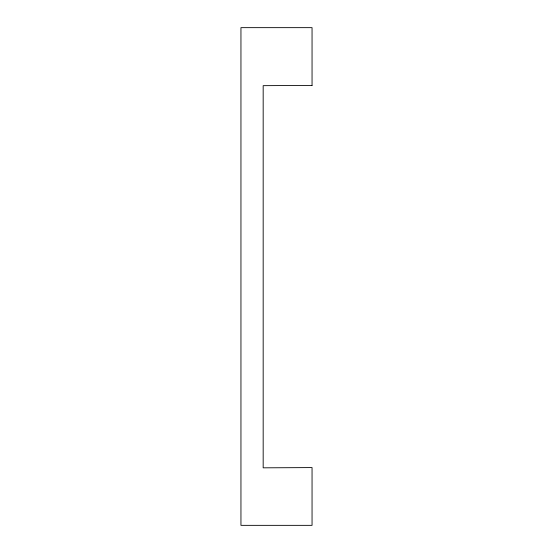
<?xml version="1.0" encoding="UTF-8"?>
<svg xmlns="http://www.w3.org/2000/svg" width="553" height="553" viewBox="0 0 553 553"><rect width="100%" height="100%" fill="white"/><g stroke="black" fill="none" stroke-linecap="round" stroke-linejoin="round"><path stroke-width="0.83" d="M312.051 85.418L263.173 85.667L263.173 467.831L312.051 467.582L312.051 525.35L240.949 525.35L240.949 27.65L312.051 27.65L312.051 85.418"/></g></svg>
